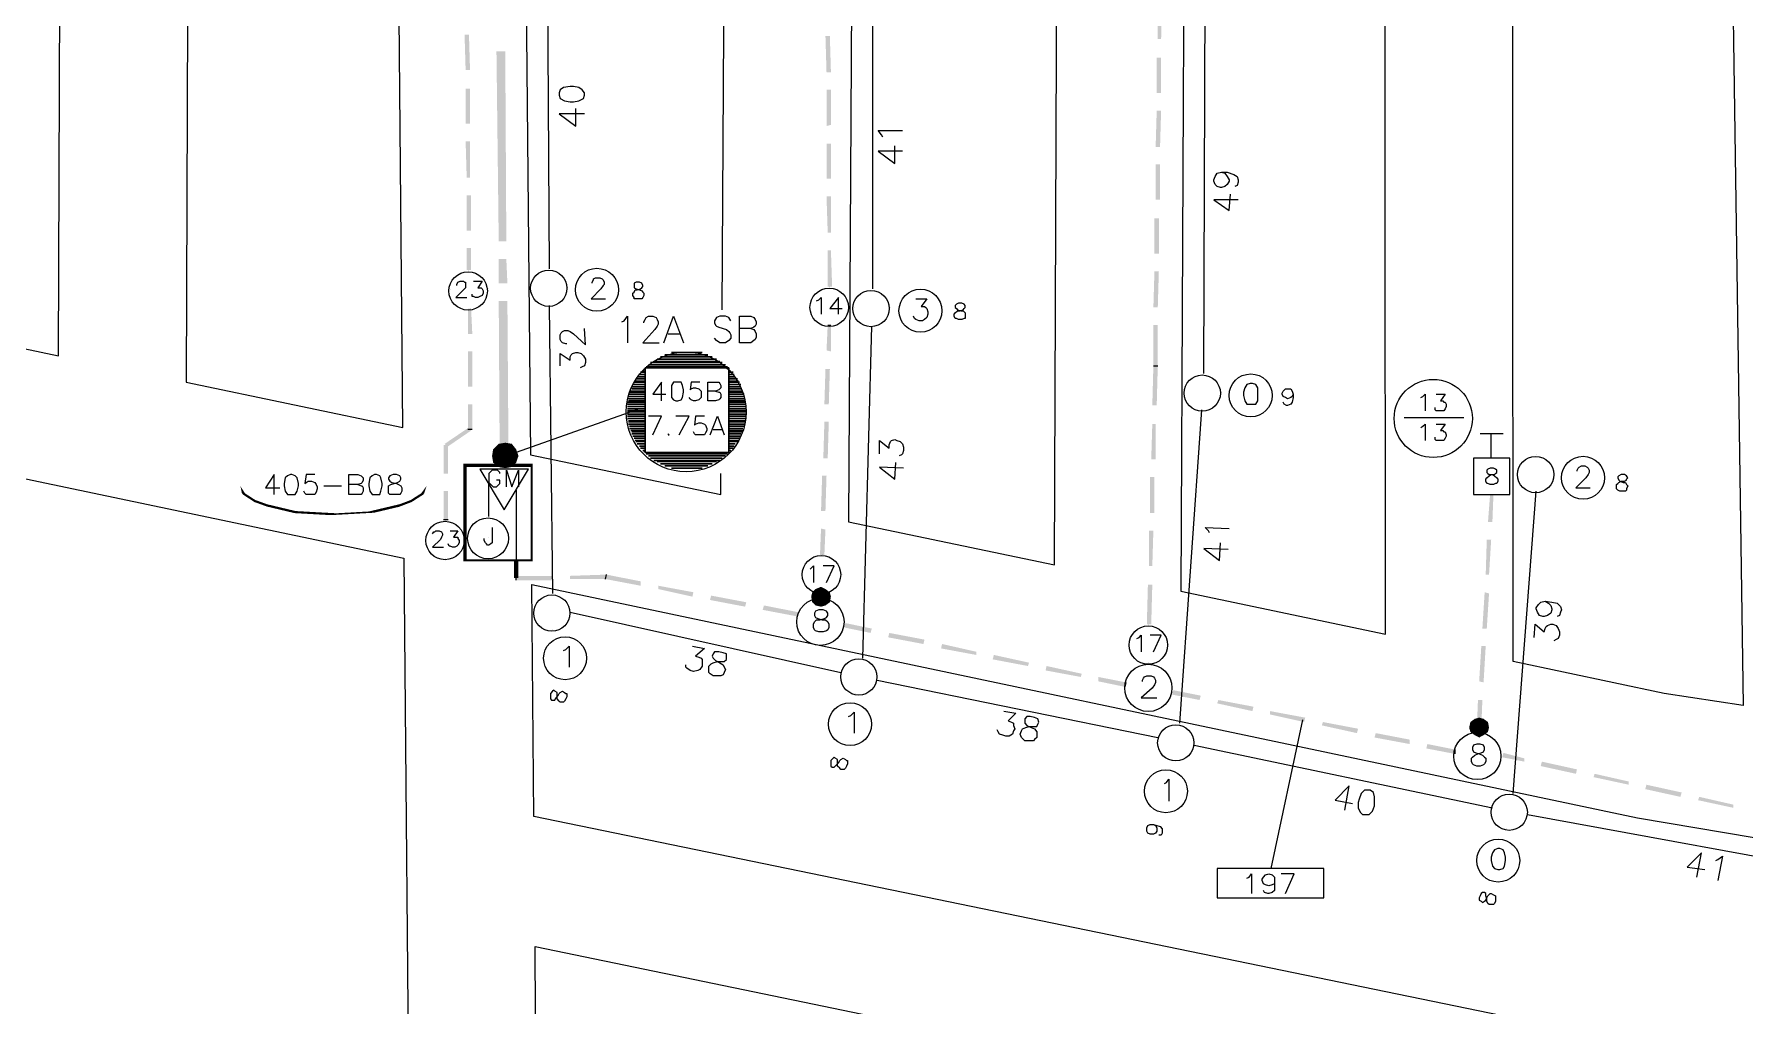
# Model space of a CAD drawing. Header units: millimetres. Extents: x -5 to 817, y 96 to 1062.
# Drawn here: x 405 to 533.2, y 261 to 333.8 of the extents above; entities that cross this region are included whole.
import ezdxf

# ---------------------------------------------------------------- set-up
doc = ezdxf.new("R2010")
doc.units = ezdxf.units.MM
for name, color, linetype, true_color in [('PDF_565', 11, 'Continuous', 0xff7f7f), ('PDF_AERIAL', 8, 'Continuous', 0x808080), ('PDF_FEED', 11, 'Continuous', 0xff7f7f), ('PDF_HCOUNT', 8, 'Continuous', 0x808080), ('PDF_POLENUMBER', 8, 'Continuous', 0x808080), ('PDF_POWER', 8, 'Continuous', 0x808080), ('PDF_RDBKGRD', 8, 'Continuous', 0x808080), ('PDF_STRAND', 8, 'Continuous', 0x808080), ('PDF_TRUNK', 12, 'Continuous', 0xb80000), ('PDF_TRUNKEXT', 8, 'Continuous', 0x808080)]:
    doc.layers.add(name, color=color, linetype=linetype, true_color=true_color)
doc.layers.add('PDF_DISTANCE', color=7, linetype='Continuous')

msp = doc.modelspace()

# ---------------------------------------------------------------- linework, layer by layer
at = {"layer": 'PDF_565', "lineweight": 0}
for points in [[(437.86, 304.17), (437.53, 304.17)], [(436.04, 297.41), (435.71, 297.41)], [(441.15, 292.87), (441.15, 293.2)], [(447.83, 292.96), (447.92, 293.29)]]:
    msp.add_lwpolyline(points, dxfattribs=at)
at = {"layer": 'PDF_565', "transparency": 33554559}
for points in [[(437.77, 313.24), (437.53, 313.24), (437.86, 311.34)], [(437.53, 313.24), (437.86, 311.34), (437.53, 311.34)], [(437.86, 310.02), (437.53, 310.02), (437.86, 307.38)], [(437.53, 310.02), (437.86, 307.38), (437.53, 307.38)], [(437.86, 306.06), (437.53, 306.06), (437.86, 304.17)], [(437.53, 306.06), (437.86, 304.17), (437.53, 304.17)], [(437.61, 304.33), (435.96, 302.85), (435.8, 303.1)], [(437.77, 304.09), (437.61, 304.33), (435.96, 302.85)], [(436.04, 303.01), (435.71, 303.01), (436.04, 300.87)], [(435.71, 303.01), (436.04, 300.87), (435.71, 300.87)], [(436.04, 299.55), (435.71, 299.55), (436.04, 297.41)], [(435.71, 299.55), (436.04, 297.41), (435.71, 297.41)], [(440.99, 293.04), (441.32, 293.04), (440.99, 294.36)], [(441.32, 293.04), (440.99, 294.36), (441.32, 294.36)], [(443.88, 292.87), (443.88, 293.2), (441.15, 292.87)], [(443.88, 293.2), (441.15, 292.87), (441.15, 293.2)], [(447.83, 292.96), (447.83, 293.29), (445.19, 292.96)], [(447.83, 293.29), (445.19, 292.96), (445.19, 293.2)], [(450.47, 292.79), (447.83, 292.96), (447.92, 293.29)], [(450.47, 292.46), (450.47, 292.79), (447.83, 292.96)], [(454.43, 291.97), (451.79, 292.21), (451.79, 292.46)], [(454.35, 291.64), (454.43, 291.97), (451.79, 292.21)], [(458.39, 291.22), (455.67, 291.39), (455.75, 291.72)], [(458.3, 290.89), (458.39, 291.22), (455.67, 291.39)], [(462.26, 290.48), (459.62, 290.65), (459.71, 290.98)], [(462.26, 290.15), (462.26, 290.48), (459.62, 290.65)]]:
    msp.add_solid(points, dxfattribs=at)
at = {"layer": 'PDF_AERIAL', "lineweight": 9}
for points in [[(443.46, 341.1), (443.63, 316.21)], [(467.87, 314.72), (467.87, 337.89)], [(492.68, 308.37), (492.77, 336.65)], [(446.27, 327.83), (444.37, 327.83), (445.61, 326.92), (445.61, 328.24)], [(468.61, 326.1), (468.53, 326.26), (468.28, 326.59), (470.09, 326.59)], [(470.09, 325.03), (468.28, 325.03), (469.52, 324.12), (469.52, 325.44)], [(494, 323.46), (494.25, 323.38), (494.42, 323.13), (494.58, 322.88), (494.58, 322.8), (494.42, 322.55), (494.25, 322.39), (494, 322.31), (493.92, 322.31), (493.67, 322.39), (493.51, 322.55), (493.43, 322.8), (493.43, 322.88), (493.51, 323.13), (493.67, 323.38), (494, 323.46), (494.42, 323.46), (494.91, 323.3), (495.16, 323.13), (495.24, 322.88), (495.24, 322.72), (495.16, 322.47), (494.99, 322.39)], [(495.24, 321.4), (493.43, 321.4), (494.58, 320.58), (494.66, 321.81)], [(443.63, 313.48), (443.88, 291.88)], [(444.95, 310.6), (444.86, 310.6), (444.62, 310.68), (444.53, 310.76), (444.45, 310.93), (444.45, 311.26), (444.53, 311.42), (444.62, 311.51), (444.78, 311.59), (445.03, 311.59), (445.19, 311.51), (445.44, 311.34), (446.35, 310.52), (446.27, 311.75)], [(467.13, 287.02), (467.79, 311.92)], [(444.45, 308.95), (444.45, 309.86), (445.19, 309.36), (445.19, 309.61), (445.28, 309.77), (445.36, 309.86), (445.61, 309.94), (445.77, 309.94), (446.02, 309.86), (446.18, 309.69), (446.35, 309.44), (446.35, 309.2), (446.27, 308.95), (446.1, 308.87), (445.94, 308.79)], [(490.87, 282.15), (492.52, 305.65)], [(468.36, 302.35), (468.36, 303.34), (469.1, 302.77), (469.1, 303.01), (469.19, 303.26), (469.27, 303.34), (469.52, 303.43), (469.68, 303.34), (469.93, 303.26), (470.09, 303.1), (470.18, 302.85), (470.18, 302.6), (470.09, 302.35), (470.01, 302.27), (469.85, 302.19)], [(470.18, 301.28), (468.36, 301.36), (469.52, 300.46), (469.6, 301.69)], [(515.85, 276.88), (517.58, 299.55)], [(493.1, 296.42), (493.01, 296.58), (492.77, 296.83), (494.58, 296.75)], [(494.5, 295.18), (492.68, 295.26), (493.84, 294.36), (493.92, 295.68)], [(518.24, 291.31), (518.49, 291.14), (518.66, 290.98), (518.74, 290.73), (518.74, 290.65), (518.66, 290.4), (518.41, 290.23), (518.16, 290.15), (518.08, 290.15), (517.83, 290.23), (517.67, 290.48), (517.58, 290.73), (517.58, 290.81), (517.75, 291.06), (517.91, 291.22), (518.24, 291.31), (518.74, 291.22), (519.15, 291.14), (519.4, 290.89), (519.48, 290.65), (519.4, 290.48), (519.31, 290.23), (519.15, 290.15)], [(445.19, 290.48), (465.48, 285.95)], [(517.42, 288.59), (517.5, 289.57), (518.16, 289), (518.24, 289.25), (518.33, 289.41), (518.41, 289.49), (518.66, 289.57), (518.82, 289.57), (519.07, 289.49), (519.23, 289.25), (519.31, 289), (519.31, 288.75), (519.23, 288.5), (519.07, 288.42), (518.9, 288.34)], [(454.35, 287.93), (455.25, 287.76), (454.59, 287.18), (454.84, 287.1), (455.01, 287.02), (455.09, 286.94), (455.09, 286.61), (455.09, 286.44), (454.92, 286.19), (454.76, 286.11), (454.43, 286.03), (454.18, 286.11), (453.93, 286.28), (453.85, 286.36), (453.85, 286.52)], [(468.2, 285.37), (489.22, 281.08)], [(477.68, 283.06), (478.59, 282.9), (478.01, 282.32), (478.26, 282.24), (478.42, 282.15), (478.42, 281.99), (478.5, 281.74), (478.42, 281.58), (478.34, 281.33), (478.09, 281.17), (477.84, 281.17), (477.6, 281.25), (477.35, 281.33), (477.27, 281.5), (477.18, 281.66)], [(491.94, 280.51), (514.29, 275.81)], [(503.24, 275.64), (503.57, 277.46), (502.5, 276.38), (503.81, 276.14)], [(516.92, 275.31), (542.56, 270.61)], [(529.62, 270.61), (529.95, 272.43), (528.88, 271.35), (530.2, 271.19)], [(531.02, 271.85), (531.19, 271.93), (531.52, 272.18), (531.19, 270.36)]]:
    msp.add_lwpolyline(points, dxfattribs=at)
for points in [[(444.37, 329.23), (444.45, 328.98), (444.78, 328.82), (445.19, 328.74), (445.44, 328.74), (445.85, 328.82), (446.18, 328.98), (446.27, 329.23), (446.27, 329.4), (446.1, 329.64), (445.85, 329.81), (445.44, 329.89), (445.19, 329.89), (444.7, 329.81), (444.45, 329.64), (444.37, 329.4)], [(456.32, 287.51), (456, 287.51), (455.91, 287.35), (455.83, 287.18), (455.91, 287.02), (456.08, 286.85), (456.41, 286.69), (456.65, 286.52), (456.74, 286.36), (456.82, 286.19), (456.74, 285.95), (456.65, 285.78), (456.49, 285.7), (456.24, 285.7), (455.91, 285.7), (455.67, 285.86), (455.58, 285.95), (455.58, 286.19), (455.58, 286.44), (455.75, 286.61), (455.91, 286.69), (456.24, 286.77), (456.57, 286.77), (456.74, 286.77), (456.9, 286.94), (456.9, 287.1), (456.9, 287.35), (456.65, 287.43)], [(479.66, 282.65), (479.41, 282.65), (479.25, 282.48), (479.25, 282.32), (479.25, 282.15), (479.41, 281.99), (479.74, 281.82), (479.99, 281.74), (480.15, 281.5), (480.15, 281.33), (480.15, 281.08), (479.99, 280.92), (479.9, 280.84), (479.66, 280.84), (479.25, 280.84), (479.08, 281), (479, 281.08), (478.92, 281.33), (479, 281.58), (479.08, 281.74), (479.33, 281.82), (479.58, 281.91), (479.9, 281.91), (480.15, 281.91), (480.23, 282.07), (480.32, 282.24), (480.23, 282.48), (479.99, 282.57)], [(504.97, 277.13), (504.72, 277.13), (504.47, 276.88), (504.31, 276.47), (504.23, 276.22), (504.23, 275.81), (504.39, 275.48), (504.56, 275.31), (504.8, 275.31), (505.05, 275.31), (505.3, 275.56), (505.46, 275.97), (505.46, 276.22), (505.46, 276.63), (505.38, 276.96), (505.13, 277.13)]]:
    msp.add_lwpolyline(points, close=True, dxfattribs=at)
at = {"layer": 'PDF_DISTANCE', "color": 145, "lineweight": 25, "true_color": 0x4a8395}
msp.add_lwpolyline([(497.71, 271.27), (500.1, 282.4)], dxfattribs=at)
msp.add_lwpolyline([(493.67, 269.05), (501.67, 269.05), (501.67, 271.27), (493.67, 271.27)], close=True, dxfattribs=at)
at = {"layer": 'PDF_DISTANCE', "lineweight": 0}
for points in [[(495.9, 270.53), (496.06, 270.61), (496.23, 270.86), (496.23, 269.38)], [(497.96, 270.36), (497.96, 270.12), (497.8, 270.03), (497.55, 269.95), (497.3, 270.03), (497.14, 270.12), (497.05, 270.36), (497.05, 270.45), (497.14, 270.61), (497.3, 270.78), (497.55, 270.86), (497.8, 270.78), (497.96, 270.61), (497.96, 270.36), (497.96, 270.03), (497.96, 269.62), (497.8, 269.46), (497.55, 269.38), (497.47, 269.38), (497.22, 269.46), (497.14, 269.62)], [(498.79, 269.38), (499.44, 270.86), (498.46, 270.86)]]:
    msp.add_lwpolyline(points, dxfattribs=at)
at = {"layer": 'PDF_FEED', "color": 7, "lineweight": 9}
for points in [[(436.7, 314.97), (436.7, 315.05), (436.78, 315.22), (436.95, 315.3), (437.2, 315.3), (437.28, 315.22), (437.36, 315.22), (437.36, 315.05), (437.36, 314.97), (437.36, 314.8), (437.2, 314.64), (436.62, 314.06), (437.44, 314.06)], [(437.94, 315.3), (438.6, 315.3), (438.27, 314.8), (438.43, 314.8), (438.52, 314.8), (438.6, 314.72), (438.68, 314.56), (438.68, 314.39), (438.6, 314.23), (438.43, 314.14), (438.27, 314.06), (438.1, 314.06), (437.94, 314.14), (437.86, 314.14), (437.86, 314.31)], [(463.66, 313.81), (463.83, 313.9), (463.99, 314.06), (463.99, 312.83)], [(465.31, 312.83), (465.31, 314.06), (464.65, 313.24), (465.56, 313.24)], [(508.93, 306.56), (509.09, 306.64), (509.26, 306.81), (509.26, 305.57)], [(510.08, 306.81), (510.74, 306.81), (510.41, 306.31), (510.58, 306.31), (510.66, 306.23), (510.74, 306.23), (510.82, 306.06), (510.82, 305.9), (510.74, 305.73), (510.66, 305.57), (510.41, 305.57), (510.25, 305.57), (510.08, 305.57), (510, 305.65), (510, 305.82)], [(508.93, 304.33), (509.09, 304.42), (509.26, 304.58), (509.26, 303.34)], [(510.08, 304.58), (510.74, 304.58), (510.41, 304.09), (510.58, 304.09), (510.66, 304), (510.74, 304), (510.82, 303.76), (510.82, 303.67), (510.74, 303.51), (510.66, 303.34), (510.41, 303.34), (510.25, 303.34), (510.08, 303.34), (510, 303.43), (510, 303.59)], [(434.89, 296.34), (434.97, 296.5), (435.05, 296.5), (435.14, 296.58), (435.38, 296.58), (435.55, 296.5), (435.63, 296.34), (435.63, 296.25), (435.55, 296.09), (435.47, 295.92), (434.89, 295.35), (435.71, 295.35)], [(436.21, 296.58), (436.78, 296.58), (436.46, 296.09), (436.62, 296.09), (436.78, 296.09), (436.78, 296.01), (436.87, 295.84), (436.87, 295.68), (436.78, 295.51), (436.7, 295.43), (436.54, 295.35), (436.37, 295.35), (436.21, 295.43), (436.13, 295.43), (436.04, 295.59)], [(463.17, 293.7), (463.25, 293.78), (463.42, 293.94), (463.42, 292.71)], [(464.4, 292.71), (464.98, 293.94), (464.16, 293.94)], [(487.65, 288.5), (487.82, 288.59), (487.98, 288.75), (487.98, 287.51)], [(488.89, 287.51), (489.47, 288.75), (488.64, 288.75)]]:
    msp.add_lwpolyline(points, dxfattribs=at)
at = {"layer": 'PDF_FEED', "lineweight": 20}
for points in [[(437.61, 316.12), (437.61, 316.12)], [(436.21, 314.64), (436.21, 314.64)], [(439.09, 314.72), (439.09, 314.72)], [(464.65, 314.89), (464.65, 314.89)], [(437.69, 313.24), (437.69, 313.24)], [(463.17, 313.48), (463.17, 313.48)], [(466.05, 313.4), (466.05, 313.4)], [(464.65, 312), (464.65, 312)], [(507.69, 305.08), (512.14, 305.08)], [(515.11, 303.84), (513.38, 303.84)], [(514.2, 302.02), (514.2, 303.84)], [(514.29, 302.02), (514.29, 302.02)], [(512.88, 300.71), (512.88, 300.71)], [(515.6, 300.62), (515.6, 300.62)], [(514.2, 299.3), (514.2, 299.3)], [(435.88, 297.41), (435.88, 297.41)], [(434.39, 295.92), (434.39, 295.92)], [(437.36, 295.92), (437.36, 295.92)], [(435.88, 294.52), (435.88, 294.52)], [(464.07, 294.77), (464.07, 294.77)], [(462.59, 293.37), (462.59, 293.37)], [(465.56, 293.29), (465.56, 293.29)], [(463.99, 291.88), (463.99, 291.88)], [(488.56, 289.57), (488.56, 289.57)], [(487.08, 288.09), (487.08, 288.09)], [(490.05, 288.09), (490.05, 288.09)], [(488.56, 286.69), (488.56, 286.69)], [(488.07, 285.29), (488.07, 285.37), (488.15, 285.54), (488.23, 285.62), (488.4, 285.7), (488.73, 285.7), (488.89, 285.62), (488.97, 285.54), (489.06, 285.37), (489.06, 285.21), (488.97, 285.04), (488.81, 284.79), (487.98, 284.05), (489.14, 284.05)]]:
    msp.add_lwpolyline(points, dxfattribs=at)
at = {"layer": 'PDF_FEED', "lineweight": 0}
for points in [[(464.49, 312), (464.73, 312)], [(488.89, 308.95), (489.22, 308.95)], [(514.12, 299.3), (514.37, 299.3)], [(486.83, 285.21), (486.75, 284.88)], [(511.48, 280.18), (511.48, 279.85)]]:
    msp.add_lwpolyline(points, dxfattribs=at)
at = {"layer": 'PDF_FEED', "lineweight": 20}
for points in [[(515.6, 302.02), (512.88, 302.02), (512.88, 299.3), (515.6, 299.3)], [(463.83, 290.65), (463.58, 290.56), (463.5, 290.4), (463.5, 290.23), (463.58, 290.07), (463.75, 289.99), (464.07, 289.9), (464.32, 289.9), (464.49, 289.74), (464.57, 289.57), (464.57, 289.33), (464.49, 289.16), (464.4, 289.08), (464.16, 289), (463.83, 289), (463.58, 289.08), (463.5, 289.16), (463.42, 289.33), (463.42, 289.57), (463.5, 289.74), (463.66, 289.9), (463.91, 289.9), (464.24, 289.99), (464.4, 290.07), (464.49, 290.23), (464.49, 290.4), (464.4, 290.56), (464.16, 290.65)], [(513.13, 280.59), (512.88, 280.51), (512.8, 280.34), (512.8, 280.18), (512.88, 280.01), (513.05, 279.93), (513.3, 279.85), (513.54, 279.76), (513.71, 279.6), (513.79, 279.52), (513.79, 279.27), (513.71, 279.1), (513.63, 279.02), (513.38, 278.94), (513.13, 278.94), (512.88, 279.02), (512.8, 279.1), (512.72, 279.27), (512.72, 279.52), (512.8, 279.6), (512.97, 279.76), (513.21, 279.85), (513.46, 279.93), (513.63, 280.01), (513.71, 280.18), (513.71, 280.34), (513.63, 280.51), (513.38, 280.59)]]:
    msp.add_lwpolyline(points, close=True, dxfattribs=at)
at = {"layer": 'PDF_FEED', "color": 7, "lineweight": 9}
msp.add_lwpolyline([(514.12, 301.28), (513.96, 301.2), (513.87, 301.12), (513.87, 300.95), (513.96, 300.87), (514.04, 300.79), (514.29, 300.79), (514.45, 300.71), (514.62, 300.54), (514.7, 300.46), (514.7, 300.29), (514.62, 300.13), (514.53, 300.13), (514.37, 300.05), (514.12, 300.05), (513.96, 300.13), (513.87, 300.13), (513.79, 300.29), (513.79, 300.46), (513.87, 300.54), (514.04, 300.71), (514.2, 300.79), (514.45, 300.79), (514.53, 300.87), (514.62, 300.95), (514.62, 301.12), (514.53, 301.2), (514.37, 301.28)], close=True, dxfattribs=at)
at = {"layer": 'PDF_FEED', "lineweight": 20}
for centre, radius in [((437.55, 314.56), 1.44), ((464.6, 313.33), 1.44), ((509.86, 305), 2.93), ((435.82, 295.85), 1.44), ((464.02, 293.29), 1.44), ((463.94, 289.75), 1.77), ((488.51, 288.01), 1.44), ((488.51, 284.8), 1.77), ((513.16, 279.69), 1.77)]:
    msp.add_circle(centre, radius, dxfattribs=at)
at = {"layer": 'PDF_FEED', "transparency": 33554559}
for points in [[(489.22, 333.44), (489.47, 333.44), (489.22, 336.49)], [(489.47, 333.44), (489.22, 336.49), (489.55, 336.49)], [(437.36, 331.13), (437.69, 331.13), (437.28, 333.77)], [(437.69, 331.13), (437.28, 333.77), (437.61, 333.77)], [(464.4, 330.96), (464.73, 330.96), (464.32, 333.68)], [(464.73, 330.96), (464.32, 333.68), (464.65, 333.68)], [(489.14, 329.4), (489.47, 329.4), (489.14, 332.04)], [(489.47, 329.4), (489.14, 332.04), (489.47, 332.04)], [(437.36, 327.09), (437.69, 327.09), (437.36, 329.73)], [(437.69, 327.09), (437.36, 329.73), (437.69, 329.73)], [(464.4, 326.92), (464.73, 327.01), (464.4, 329.64)], [(464.73, 327.01), (464.4, 329.64), (464.73, 329.64)], [(489.06, 325.36), (489.39, 325.36), (489.14, 328.08)], [(489.39, 325.36), (489.14, 328.08), (489.47, 328.08)], [(437.44, 323.05), (437.69, 323.05), (437.36, 325.77)], [(437.69, 323.05), (437.36, 325.77), (437.69, 325.77)], [(464.4, 322.97), (464.73, 322.97), (464.4, 325.6)], [(464.73, 322.97), (464.4, 325.6), (464.73, 325.6)], [(489.06, 321.4), (489.39, 321.4), (489.06, 324.04)], [(489.39, 321.4), (489.06, 324.04), (489.39, 324.04)], [(437.44, 319.09), (437.77, 319.09), (437.44, 321.73)], [(437.77, 319.09), (437.44, 321.73), (437.77, 321.73)], [(464.49, 318.93), (464.73, 318.93), (464.4, 321.65)], [(464.73, 318.93), (464.4, 321.65), (464.73, 321.65)], [(488.97, 317.36), (489.3, 317.36), (488.97, 320)], [(489.3, 317.36), (488.97, 320), (489.3, 320)], [(437.44, 316.12), (437.77, 316.12), (437.44, 317.77)], [(437.77, 316.12), (437.44, 317.77), (437.77, 317.77)], [(464.49, 314.89), (464.82, 314.89), (464.49, 317.61)], [(464.82, 314.89), (464.49, 317.61), (464.73, 317.61)], [(488.89, 313.32), (489.22, 313.32), (488.97, 316.04)], [(489.22, 313.32), (488.97, 316.04), (489.3, 316.04)], [(464.4, 310.1), (464.73, 310.02), (464.49, 312)], [(464.73, 310.02), (464.49, 312), (464.73, 312)], [(488.89, 308.95), (489.22, 308.95), (488.89, 312)], [(489.22, 308.95), (488.89, 312), (489.22, 312)], [(488.81, 305.98), (489.14, 305.98), (488.89, 308.95)], [(489.14, 305.98), (488.89, 308.95), (489.22, 308.95)], [(464.24, 306.06), (464.57, 306.06), (464.32, 308.7)], [(464.57, 306.06), (464.32, 308.7), (464.65, 308.7)], [(464.16, 302.02), (464.49, 302.02), (464.24, 304.75)], [(464.49, 302.02), (464.24, 304.75), (464.57, 304.75)], [(488.73, 301.94), (489.06, 301.94), (488.81, 304.58)], [(489.06, 301.94), (488.81, 304.58), (489.06, 304.58)], [(463.99, 298.07), (464.32, 298.07), (464.07, 300.71)], [(464.32, 298.07), (464.07, 300.71), (464.4, 300.71)], [(488.64, 297.9), (488.97, 297.9), (488.64, 300.62)], [(488.97, 297.9), (488.64, 300.62), (488.97, 300.62)], [(513.96, 297.24), (514.29, 297.24), (514.12, 299.3)], [(514.29, 297.24), (514.12, 299.3), (514.37, 299.3)], [(463.91, 294.77), (464.24, 294.77), (463.99, 296.75)], [(464.24, 294.77), (463.99, 296.75), (464.32, 296.67)], [(488.56, 293.94), (488.81, 293.94), (488.56, 296.58)], [(488.81, 293.94), (488.56, 296.58), (488.89, 296.58)], [(513.79, 293.29), (514.04, 293.29), (513.87, 295.92)], [(514.04, 293.29), (513.87, 295.92), (514.2, 295.92)], [(463.99, 292.38), (463.58, 292.21), (463.99, 291.64)], [(463.99, 291.64), (464.32, 292.21), (463.99, 292.38)], [(488.4, 289.57), (488.73, 289.57), (488.48, 292.54)], [(488.73, 289.57), (488.48, 292.54), (488.81, 292.54)], [(463.99, 291.64), (463.33, 291.97), (463.25, 291.64)], [(463.25, 291.64), (463.33, 291.22), (463.99, 291.64)], [(463.58, 292.21), (463.99, 291.64), (463.33, 291.97)], [(463.33, 291.22), (463.99, 291.64), (463.58, 290.98)], [(463.99, 291.64), (463.58, 290.98), (463.99, 290.89)], [(464.65, 291.97), (463.99, 291.64), (464.32, 292.21)], [(464.73, 291.64), (464.65, 291.97), (463.99, 291.64)], [(463.99, 290.89), (464.32, 290.98), (463.99, 291.64)], [(464.32, 290.98), (463.99, 291.64), (464.65, 291.22)], [(463.99, 291.64), (464.65, 291.22), (464.73, 291.64)], [(513.54, 289.25), (513.87, 289.25), (513.71, 291.97)], [(513.87, 289.25), (513.71, 291.97), (514.04, 291.88)], [(465.81, 289.66), (465.72, 289.33), (467.79, 289.25)], [(465.72, 289.33), (467.79, 289.25), (467.7, 288.92)], [(469.1, 288.92), (469.02, 288.59), (471.74, 288.42)], [(469.02, 288.59), (471.74, 288.42), (471.66, 288.09)], [(473.06, 288.09), (472.98, 287.76), (475.62, 287.51)], [(472.98, 287.76), (475.62, 287.51), (475.62, 287.27)], [(476.94, 287.27), (476.85, 286.94), (479.58, 286.69)], [(513.3, 285.29), (513.63, 285.21), (513.46, 287.93)], [(513.63, 285.21), (513.46, 287.93), (513.79, 287.93)], [(476.85, 286.94), (479.58, 286.69), (479.49, 286.44)], [(480.89, 286.44), (480.81, 286.11), (483.53, 285.86)], [(480.81, 286.11), (483.53, 285.86), (483.45, 285.62)], [(484.77, 285.62), (484.77, 285.29), (486.83, 285.21)], [(484.77, 285.29), (486.83, 285.21), (486.75, 284.88)], [(490.38, 284.63), (490.29, 284.3), (492.44, 284.22)], [(490.29, 284.3), (492.44, 284.22), (492.35, 283.89)], [(493.76, 283.89), (493.67, 283.64), (496.39, 283.39)], [(493.67, 283.64), (496.39, 283.39), (496.31, 283.06)], [(513.13, 281.91), (513.46, 281.82), (513.21, 283.89)], [(513.46, 281.82), (513.21, 283.89), (513.54, 283.89)], [(497.63, 283.06), (497.63, 282.81), (500.27, 282.57)], [(497.63, 282.81), (500.27, 282.57), (500.19, 282.24)], [(501.59, 282.24), (501.51, 281.99), (504.23, 281.74)], [(501.51, 281.99), (504.23, 281.74), (504.14, 281.41)], [(513.3, 281.82), (512.64, 282.24), (512.55, 281.82)], [(512.97, 282.48), (513.3, 281.82), (512.64, 282.24)], [(513.3, 282.57), (512.97, 282.48), (513.3, 281.82)], [(513.3, 281.82), (513.63, 282.48), (513.3, 282.57)], [(513.96, 282.24), (513.3, 281.82), (513.63, 282.48)], [(514.04, 281.82), (513.96, 282.24), (513.3, 281.82)], [(505.55, 281.41), (505.46, 281.08), (508.1, 280.92)], [(505.46, 281.08), (508.1, 280.92), (508.1, 280.59)], [(512.55, 281.82), (512.64, 281.5), (513.3, 281.82)], [(512.64, 281.5), (513.3, 281.82), (512.97, 281.25)], [(513.3, 281.82), (512.97, 281.25), (513.3, 281.08)], [(513.3, 281.08), (513.63, 281.25), (513.3, 281.82)], [(513.63, 281.25), (513.3, 281.82), (513.96, 281.5)], [(513.3, 281.82), (513.96, 281.5), (514.04, 281.82)], [(509.42, 280.59), (509.34, 280.26), (511.48, 280.18)], [(509.34, 280.26), (511.48, 280.18), (511.48, 279.85)], [(515.11, 279.93), (515.03, 279.6), (516.68, 279.52)], [(515.03, 279.6), (516.68, 279.52), (516.68, 279.27)], [(518, 279.27), (517.91, 278.94), (520.63, 278.69)], [(517.91, 278.94), (520.63, 278.69), (520.55, 278.36)], [(521.95, 278.36), (521.87, 278.11), (524.51, 277.78)], [(521.87, 278.11), (524.51, 277.78), (524.51, 277.54)], [(525.83, 277.54), (525.75, 277.21), (528.47, 276.96)], [(525.75, 277.21), (528.47, 276.96), (528.38, 276.63)], [(529.79, 276.63), (529.7, 276.38), (532.34, 276.05)], [(529.7, 276.38), (532.34, 276.05), (532.34, 275.81)]]:
    msp.add_solid(points, dxfattribs=at)
at = {"layer": 'PDF_HCOUNT', "lineweight": 9}
for points in [[(446.84, 315.13), (446.84, 315.22), (446.93, 315.38), (446.93, 315.46), (447.09, 315.55), (447.42, 315.55), (447.59, 315.46), (447.67, 315.38), (447.75, 315.22), (447.75, 315.05), (447.67, 314.97), (447.5, 314.72), (446.76, 313.98), (447.83, 313.98)], [(471.08, 313.98), (471.91, 313.98), (471.5, 313.4), (471.74, 313.4), (471.83, 313.32), (471.91, 313.24), (471.99, 312.99), (471.99, 312.83), (471.91, 312.58), (471.74, 312.41), (471.58, 312.33), (471.33, 312.33), (471.08, 312.41), (471, 312.5), (470.92, 312.66)], [(520.63, 301.04), (520.63, 301.12), (520.72, 301.28), (520.8, 301.36), (520.96, 301.45), (521.21, 301.45), (521.38, 301.36), (521.46, 301.28), (521.54, 301.12), (521.54, 300.95), (521.46, 300.79), (521.29, 300.54), (520.55, 299.8), (521.62, 299.8)], [(444.7, 287.6), (444.86, 287.68), (445.11, 287.93), (445.11, 286.36)], [(466.05, 282.65), (466.22, 282.73), (466.47, 282.98), (466.47, 281.41)], [(489.72, 277.62), (489.88, 277.7), (490.05, 277.95), (490.05, 276.3)]]:
    msp.add_lwpolyline(points, dxfattribs=at)
for points in [[(496.15, 307.63), (495.9, 307.55), (495.73, 307.3), (495.65, 306.97), (495.65, 306.72), (495.73, 306.31), (495.9, 306.06), (496.15, 306.06), (496.31, 306.06), (496.56, 306.06), (496.72, 306.31), (496.72, 306.72), (496.72, 306.97), (496.72, 307.3), (496.56, 307.55), (496.31, 307.63)], [(514.7, 272.76), (514.45, 272.67), (514.29, 272.43), (514.2, 272.1), (514.2, 271.85), (514.29, 271.44), (514.45, 271.27), (514.7, 271.19), (514.86, 271.19), (515.11, 271.27), (515.19, 271.44), (515.27, 271.85), (515.27, 272.1), (515.19, 272.43), (515.11, 272.67), (514.86, 272.76)]]:
    msp.add_lwpolyline(points, close=True, dxfattribs=at)
for centre in [(447.2, 314.65), (471.44, 313.08), (496.18, 306.73), (521.08, 300.55), (444.81, 287.02), (466.16, 282.08), (489.83, 277.05), (514.73, 271.85)]:
    msp.add_circle(centre, 1.61, dxfattribs=at)
at = {"layer": 'PDF_POLENUMBER', "lineweight": 9}
for points in [[(450.14, 315.22), (449.98, 315.13), (449.98, 314.97), (449.98, 314.89), (449.98, 314.8), (450.14, 314.72), (450.39, 314.64), (450.55, 314.56), (450.64, 314.47), (450.72, 314.39), (450.72, 314.23), (450.64, 314.06), (450.55, 313.98), (450.39, 313.98), (450.14, 313.98), (449.98, 313.98), (449.98, 314.06), (449.89, 314.23), (449.89, 314.39), (449.98, 314.47), (450.06, 314.64), (450.22, 314.64), (450.47, 314.72), (450.55, 314.8), (450.64, 314.89), (450.64, 314.97), (450.55, 315.13), (450.39, 315.22)], [(474.3, 313.65), (474.13, 313.57), (474.05, 313.48), (474.05, 313.32), (474.13, 313.24), (474.22, 313.15), (474.46, 313.07), (474.63, 313.07), (474.79, 312.91), (474.79, 312.83), (474.79, 312.66), (474.79, 312.5), (474.71, 312.5), (474.55, 312.41), (474.3, 312.41), (474.13, 312.5), (474.05, 312.5), (473.97, 312.66), (473.97, 312.83), (474.05, 312.91), (474.22, 313.07), (474.38, 313.07), (474.63, 313.15), (474.71, 313.24), (474.79, 313.32), (474.79, 313.48), (474.71, 313.57), (474.55, 313.65)], [(523.93, 300.79), (523.77, 300.71), (523.68, 300.62), (523.68, 300.54), (523.77, 300.38), (523.85, 300.29), (524.1, 300.21), (524.26, 300.21), (524.34, 300.05), (524.43, 299.96), (524.34, 299.72), (524.34, 299.63), (524.26, 299.55), (524.1, 299.55), (523.85, 299.55), (523.68, 299.63), (523.6, 299.72), (523.6, 299.8), (523.6, 300.05), (523.68, 300.13), (523.77, 300.21), (523.93, 300.29), (524.18, 300.29), (524.34, 300.38), (524.34, 300.46), (524.43, 300.54), (524.34, 300.71), (524.18, 300.79)], [(443.71, 284.22), (443.71, 283.97), (443.79, 283.89), (443.96, 283.89), (444.04, 283.89), (444.12, 284.05), (444.29, 284.22), (444.37, 284.38), (444.45, 284.46), (444.62, 284.55), (444.78, 284.46), (444.86, 284.38), (444.95, 284.38), (444.95, 284.13), (444.86, 283.97), (444.78, 283.8), (444.7, 283.72), (444.62, 283.72), (444.45, 283.72), (444.37, 283.8), (444.21, 283.97), (444.21, 284.13), (444.21, 284.38), (444.21, 284.46), (444.04, 284.55), (443.96, 284.63), (443.88, 284.55), (443.71, 284.38)], [(464.73, 279.19), (464.73, 278.94), (464.82, 278.86), (464.98, 278.86), (465.06, 278.94), (465.15, 279.02), (465.31, 279.19), (465.39, 279.35), (465.48, 279.43), (465.64, 279.52), (465.81, 279.43), (465.89, 279.35), (465.97, 279.35), (465.97, 279.1), (465.89, 278.94), (465.81, 278.77), (465.72, 278.69), (465.64, 278.69), (465.48, 278.69), (465.39, 278.77), (465.23, 278.94), (465.23, 279.1), (465.23, 279.35), (465.23, 279.43), (465.06, 279.52), (464.98, 279.6), (464.9, 279.52), (464.73, 279.35)], [(513.3, 269.05), (513.3, 268.88), (513.46, 268.8), (513.54, 268.72), (513.71, 268.8), (513.79, 268.88), (513.87, 269.05), (513.96, 269.21), (514.12, 269.38), (514.2, 269.38), (514.37, 269.29), (514.53, 269.21), (514.53, 268.96), (514.53, 268.8), (514.45, 268.63), (514.37, 268.55), (514.2, 268.55), (514.04, 268.55), (513.96, 268.63), (513.87, 268.8), (513.87, 268.96), (513.79, 269.21), (513.79, 269.38), (513.71, 269.46), (513.54, 269.46), (513.46, 269.38), (513.38, 269.21)]]:
    msp.add_lwpolyline(points, close=True, dxfattribs=at)
for points in [[(499.36, 306.81), (499.28, 306.64), (499.2, 306.56), (498.95, 306.48), (498.79, 306.56), (498.62, 306.64), (498.54, 306.81), (498.54, 306.89), (498.62, 307.05), (498.79, 307.22), (498.95, 307.22), (499.2, 307.22), (499.28, 307.05), (499.36, 306.81), (499.36, 306.56), (499.28, 306.23), (499.2, 306.06), (498.95, 305.98), (498.87, 305.98), (498.7, 306.06), (498.62, 306.23)], [(488.89, 274.57), (489.06, 274.49), (489.14, 274.32), (489.14, 274.16), (489.14, 274.07), (489.06, 273.91), (488.89, 273.83), (488.73, 273.83), (488.64, 273.83), (488.48, 273.91), (488.4, 274.07), (488.4, 274.24), (488.4, 274.32), (488.48, 274.49), (488.64, 274.57), (488.89, 274.57), (489.14, 274.49), (489.39, 274.4), (489.55, 274.24), (489.55, 274.07), (489.55, 273.91), (489.47, 273.75), (489.3, 273.75)]]:
    msp.add_lwpolyline(points, dxfattribs=at)
at = {"layer": 'PDF_POWER', "lineweight": 9}
for points in [[(449.07, 312.25), (449.23, 312.33), (449.48, 312.66), (449.48, 310.68)], [(450.72, 312.17), (450.72, 312.25), (450.8, 312.41), (450.88, 312.58), (451.05, 312.66), (451.38, 312.66), (451.63, 312.58), (451.71, 312.41), (451.79, 312.25), (451.79, 312.08), (451.71, 311.92), (451.54, 311.67), (450.64, 310.68), (451.87, 310.68)], [(452.2, 310.68), (452.94, 312.66), (453.69, 310.68)], [(457.23, 312.33), (457.07, 312.58), (456.82, 312.66), (456.41, 312.66), (456.16, 312.58), (456, 312.33), (456, 312.17), (456.08, 312), (456.16, 311.92), (456.32, 311.84), (456.9, 311.67), (457.07, 311.51), (457.15, 311.42), (457.23, 311.26), (457.23, 311.01), (457.07, 310.85), (456.82, 310.68), (456.41, 310.68), (456.16, 310.85), (456, 311.01)], [(458.72, 311.75), (458.96, 311.67), (459.05, 311.51), (459.13, 311.34), (459.13, 311.09), (459.05, 310.93), (458.96, 310.85), (458.72, 310.68), (457.89, 310.68), (457.89, 312.66), (458.72, 312.66), (458.96, 312.58), (459.05, 312.41), (459.13, 312.25), (459.13, 312.08), (459.05, 311.92), (458.96, 311.84), (458.72, 311.75), (457.89, 311.75)], [(452.53, 311.34), (453.44, 311.34)], [(452.04, 306.31), (452.04, 307.71), (451.38, 306.81), (452.37, 306.81)], [(454.92, 307.71), (454.26, 307.71), (454.18, 307.14), (454.26, 307.22), (454.43, 307.3), (454.59, 307.3), (454.84, 307.22), (455.01, 307.05), (455.01, 306.89), (455.01, 306.72), (455.01, 306.56), (454.84, 306.39), (454.59, 306.31), (454.43, 306.31), (454.26, 306.39), (454.18, 306.48), (454.1, 306.56)], [(456.08, 307.05), (456.32, 306.97), (456.41, 306.97), (456.49, 306.81), (456.49, 306.56), (456.41, 306.48), (456.32, 306.39), (456.08, 306.31), (455.5, 306.31), (455.5, 307.71), (456.08, 307.71), (456.32, 307.71), (456.41, 307.63), (456.49, 307.47), (456.49, 307.3), (456.41, 307.22), (456.32, 307.14), (456.08, 307.05), (455.5, 307.05)], [(457.07, 308.7), (457.07, 308.7)], [(457.07, 308.7), (457.07, 308.7)], [(450.39, 305.73), (441.15, 302.44)], [(451.38, 303.76), (452.04, 305.16), (451.05, 305.16)], [(453.36, 303.76), (454.1, 305.16), (453.11, 305.16)], [(455.25, 305.16), (454.59, 305.16), (454.51, 304.5), (454.59, 304.58), (454.84, 304.66), (455.01, 304.66), (455.25, 304.58), (455.34, 304.5), (455.42, 304.25), (455.42, 304.09), (455.34, 303.92), (455.25, 303.76), (455.01, 303.76), (454.84, 303.76), (454.59, 303.76), (454.51, 303.84), (454.43, 304)], [(455.67, 303.76), (456.24, 305.16), (456.74, 303.76)], [(455.91, 304.17), (456.57, 304.17)], [(457.07, 302.52), (457.07, 302.52)], [(457.07, 302.52), (457.07, 302.52)]]:
    msp.add_lwpolyline(points, dxfattribs=at)
for points in [[(456.82, 309.03), (451.05, 309.03)], [(456.57, 309.2), (451.21, 309.2)], [(456.41, 309.28), (451.46, 309.28)], [(456.16, 309.44), (451.71, 309.44)], [(455.83, 309.61), (451.96, 309.61)], [(455.5, 309.77), (452.28, 309.77)], [(455.09, 309.94), (452.78, 309.94)], [(450.8, 307.71), (449.98, 307.71)], [(450.8, 307.8), (450.06, 307.8)], [(450.8, 307.96), (450.14, 307.96)], [(450.8, 308.13), (450.22, 308.13)], [(450.8, 308.29), (450.39, 308.29)], [(450.8, 308.46), (450.47, 308.46)], [(450.8, 308.54), (450.64, 308.54)], [(450.8, 308.7), (450.72, 308.7)], [(450.8, 308.79), (457.07, 308.79), (457.07, 302.44), (450.8, 302.44), (450.8, 308.79), (450.8, 302.44), (457.07, 302.44), (457.07, 308.79)], [(456.98, 308.87), (450.88, 308.87)], [(453.11, 307.71), (452.94, 307.71), (452.78, 307.47), (452.78, 307.14), (452.78, 306.97), (452.78, 306.56), (452.94, 306.39), (453.11, 306.31), (453.27, 306.31), (453.52, 306.39), (453.6, 306.56), (453.69, 306.97), (453.69, 307.14), (453.6, 307.47), (453.52, 307.71), (453.27, 307.71)], [(457.23, 308.54), (457.07, 308.54)], [(457.4, 308.46), (457.07, 308.46)], [(457.48, 308.29), (457.07, 308.29)], [(457.56, 308.13), (457.07, 308.13)], [(457.73, 307.96), (457.07, 307.96)], [(457.81, 307.8), (457.07, 307.8)], [(457.89, 307.71), (457.07, 307.71)], [(450.8, 306.64), (449.56, 306.64)], [(450.8, 306.48), (449.56, 306.48)], [(450.8, 306.97), (449.65, 306.97)], [(450.8, 306.81), (449.65, 306.81)], [(450.8, 307.05), (449.73, 307.05)], [(450.8, 307.38), (449.81, 307.38)], [(450.8, 307.22), (449.81, 307.22)], [(450.8, 307.55), (449.89, 307.55)], [(457.97, 307.55), (457.07, 307.55)], [(457.97, 307.38), (457.07, 307.38)], [(458.06, 307.22), (457.07, 307.22)], [(458.14, 307.05), (457.07, 307.05)], [(458.14, 306.97), (457.07, 306.97)], [(458.22, 306.81), (457.07, 306.81)], [(458.22, 306.64), (457.07, 306.64)], [(458.3, 306.48), (457.07, 306.48)], [(450.8, 306.23), (449.48, 306.23)], [(450.8, 306.06), (449.48, 306.06)], [(450.8, 305.9), (449.48, 305.9)], [(450.8, 305.73), (449.48, 305.73)], [(450.8, 305.57), (449.48, 305.57)], [(450.8, 305.49), (449.48, 305.49)], [(450.8, 305.32), (449.48, 305.32)], [(450.8, 305.16), (449.48, 305.16)], [(450.8, 306.31), (449.56, 306.31)], [(458.3, 306.31), (457.07, 306.31)], [(458.3, 306.23), (457.07, 306.23)], [(458.39, 306.06), (457.07, 306.06)], [(458.39, 305.9), (457.07, 305.9)], [(458.39, 305.73), (457.07, 305.73)], [(458.39, 305.57), (457.07, 305.57)], [(458.39, 305.49), (457.07, 305.49)], [(458.39, 305.32), (457.07, 305.32)], [(458.39, 305.16), (457.07, 305.16)], [(450.8, 304.99), (449.48, 304.99)], [(450.8, 304.83), (449.56, 304.83)], [(450.8, 304.75), (449.56, 304.75)], [(450.8, 304.58), (449.56, 304.58)], [(450.8, 304.42), (449.65, 304.42)], [(450.8, 304.25), (449.65, 304.25)], [(450.8, 304.09), (449.73, 304.09)], [(450.8, 304), (449.81, 304)], [(450.8, 303.84), (449.81, 303.84)], [(452.53, 303.84), (452.53, 303.76), (452.61, 303.76)], [(458.3, 304.99), (457.07, 304.99)], [(458.3, 304.83), (457.07, 304.83)], [(458.3, 304.75), (457.07, 304.75)], [(458.22, 304.58), (457.07, 304.58)], [(458.22, 304.42), (457.07, 304.42)], [(458.14, 304.25), (457.07, 304.25)], [(458.14, 304.09), (457.07, 304.09)], [(458.06, 304), (457.07, 304)], [(457.97, 303.84), (457.07, 303.84)], [(450.8, 303.67), (449.89, 303.67)], [(450.8, 303.51), (449.98, 303.51)], [(450.8, 303.34), (450.06, 303.34)], [(450.8, 303.26), (450.14, 303.26)], [(450.8, 303.1), (450.22, 303.1)], [(450.8, 302.93), (450.39, 302.93)], [(450.8, 302.77), (450.47, 302.77)], [(450.8, 302.6), (450.64, 302.6)], [(450.8, 302.52), (450.72, 302.52)], [(457.97, 303.67), (457.07, 303.67)], [(457.89, 303.51), (457.07, 303.51)], [(457.81, 303.34), (457.07, 303.34)], [(457.73, 303.26), (457.07, 303.26)], [(457.56, 303.1), (457.07, 303.1)], [(457.48, 302.93), (457.07, 302.93)], [(457.4, 302.77), (457.07, 302.77)], [(457.23, 302.6), (457.07, 302.6)], [(456.98, 302.35), (450.88, 302.35)], [(456.82, 302.19), (451.05, 302.19)], [(456.57, 302.02), (451.21, 302.02)], [(456.41, 301.86), (451.46, 301.86)], [(456.16, 301.78), (451.71, 301.78)], [(455.83, 301.61), (451.96, 301.61)], [(455.5, 301.45), (452.28, 301.45)], [(455.09, 301.28), (452.78, 301.28)]]:
    msp.add_lwpolyline(points, close=True, dxfattribs=at)
msp.add_circle((453.88, 305.49), 4.49, dxfattribs=at)
msp.add_circle((453.88, 305.49), 4.49, dxfattribs=at)
at = {"layer": 'PDF_POWER', "transparency": 33554559}
for points in [[(440.33, 302.19), (439.42, 302.68), (439.34, 302.19)], [(439.84, 303.1), (440.33, 302.19), (439.42, 302.68)], [(440.33, 303.18), (439.84, 303.1), (440.33, 302.19)], [(440.33, 302.19), (440.82, 303.1), (440.33, 303.18)], [(441.15, 302.68), (440.33, 302.19), (440.82, 303.1)], [(441.32, 302.19), (441.15, 302.68), (440.33, 302.19)], [(439.34, 302.19), (439.42, 301.69), (440.33, 302.19)], [(439.42, 301.69), (440.33, 302.19), (439.84, 301.36)], [(440.33, 302.19), (439.84, 301.36), (440.33, 301.28)], [(440.33, 301.28), (440.82, 301.36), (440.33, 302.19)], [(440.82, 301.36), (440.33, 302.19), (441.15, 301.69)], [(440.33, 302.19), (441.15, 301.69), (441.32, 302.19)]]:
    msp.add_solid(points, dxfattribs=at)
at = {"layer": 'PDF_RDBKGRD', "lineweight": 0}
for points in [[(456.57, 313.15), (457.07, 396.84), (457.23, 424.46), (457.31, 439.63), (440.99, 439.46), (441.07, 424.46), (441.32, 396.84), (442.23, 302.27), (456.49, 299.3), (456.49, 300.87)], [(365.8, 292.96), (325.4, 288.83), (321.61, 294.11), (321.28, 304.75), (364.4, 308.87), (432.74, 294.52), (433.57, 198.97)]]:
    msp.add_lwpolyline(points, dxfattribs=at)
for points in [[(466.63, 396.84), (466.05, 297.24), (481.47, 294.03), (481.88, 396.84), (481.97, 424.46), (482.05, 439.71), (466.88, 439.63), (466.8, 424.46)], [(491.45, 396.84), (490.95, 292.05), (506.29, 288.83), (506.21, 396.84), (506.21, 424.46), (506.21, 439.88), (491.61, 439.79), (491.53, 424.46)], [(531.43, 397.91), (531.43, 396.84), (533.08, 283.47), (527.15, 284.38), (515.85, 286.77), (515.77, 396.84), (515.77, 424.46), (515.69, 439.96), (525.09, 440.04), (530.86, 440.04), (531.02, 424.46)], [(393.58, 396.84), (393.25, 312.58), (406.86, 309.69), (407.19, 396.84), (407.27, 424.46), (407.35, 439.3), (393.66, 439.22), (393.66, 424.46)], [(432.66, 304.33), (431.84, 396.84), (431.59, 424.46), (431.43, 439.46), (416.92, 439.3), (416.83, 424.46), (416.75, 396.84), (416.42, 307.71)], [(442.47, 275.15), (442.31, 292.54), (525.17, 275.06), (549.16, 271.02), (557.41, 269.62), (554.52, 251.9), (549.16, 252.97), (527.06, 257.75)], [(525.09, 248.35), (549.16, 243.24), (552.95, 242.42), (550.4, 227.74), (549.16, 227.99), (526.82, 232.36), (442.64, 250), (442.56, 265.42)]]:
    msp.add_lwpolyline(points, close=True, dxfattribs=at)
at = {"layer": 'PDF_STRAND', "lineweight": 9}
for points in [[(443.63, 316.21), (443.63, 316.21)], [(443.63, 316.21), (443.63, 316.21)], [(443.63, 316.21), (443.63, 316.21)], [(442.23, 314.8), (442.23, 314.8)], [(442.23, 314.8), (442.23, 314.8)], [(442.23, 314.8), (442.23, 314.8)], [(445.03, 314.8), (445.03, 314.8)], [(445.03, 314.8), (445.03, 314.8)], [(467.87, 314.72), (467.87, 314.72)], [(467.87, 314.72), (467.87, 314.72)], [(443.63, 313.48), (443.63, 313.48)], [(443.63, 313.48), (443.63, 313.48)], [(466.47, 313.32), (466.47, 313.32)], [(466.47, 313.32), (466.47, 313.32)], [(469.19, 313.32), (469.19, 313.32)], [(469.19, 313.32), (469.19, 313.32)], [(469.19, 313.32), (469.19, 313.32)], [(467.79, 311.92), (467.79, 311.92)], [(467.79, 311.92), (467.79, 311.92)], [(467.79, 311.92), (467.79, 311.92)], [(492.68, 308.37), (492.68, 308.37)], [(492.68, 308.37), (492.68, 308.37)], [(491.2, 307.05), (491.2, 307.05)], [(491.2, 307.05), (491.2, 307.05)], [(494, 306.97), (494, 306.97)], [(494, 306.97), (494, 306.97)], [(494, 306.97), (494, 306.97)], [(492.52, 305.65), (492.52, 305.65)], [(492.52, 305.65), (492.52, 305.65)], [(492.52, 305.65), (492.52, 305.65)], [(517.58, 302.27), (517.58, 302.27)], [(517.58, 302.27), (517.58, 302.27)], [(516.18, 300.87), (516.18, 300.87)], [(516.18, 300.87), (516.18, 300.87)], [(518.9, 300.87), (518.9, 300.87)], [(518.9, 300.87), (518.9, 300.87)], [(518.9, 300.87), (518.9, 300.87)], [(517.58, 299.55), (517.58, 299.55)], [(517.58, 299.55), (517.58, 299.55)], [(517.58, 299.55), (517.58, 299.55)], [(443.88, 291.88), (443.88, 291.88)], [(443.88, 291.88), (443.88, 291.88)], [(443.88, 291.88), (443.88, 291.88)], [(442.47, 290.48), (442.47, 290.48)], [(442.47, 290.48), (442.47, 290.48)], [(442.47, 290.48), (442.47, 290.48)], [(445.19, 290.48), (445.19, 290.48)], [(445.19, 290.48), (445.19, 290.48)], [(443.88, 289.16), (443.88, 289.16)], [(443.88, 289.16), (443.88, 289.16)], [(465.48, 285.95), (465.48, 285.95)], [(465.48, 285.95), (465.48, 285.95)], [(465.48, 285.95), (465.48, 285.95)], [(467.13, 287.02), (467.13, 287.02)], [(467.13, 287.02), (467.13, 287.02)], [(468.2, 285.37), (468.2, 285.37)], [(468.2, 285.37), (468.2, 285.37)], [(466.55, 284.38), (466.55, 284.38)], [(466.55, 284.38), (466.55, 284.38)], [(466.55, 284.38), (466.55, 284.38)], [(490.87, 282.15), (490.87, 282.15)], [(490.87, 282.15), (490.87, 282.15)], [(489.22, 281.08), (489.22, 281.08)], [(489.22, 281.08), (489.22, 281.08)], [(489.22, 281.08), (489.22, 281.08)], [(490.29, 279.43), (490.29, 279.43)], [(490.29, 279.43), (490.29, 279.43)], [(490.29, 279.43), (490.29, 279.43)], [(491.94, 280.51), (491.94, 280.51)], [(491.94, 280.51), (491.94, 280.51)], [(515.85, 276.88), (515.85, 276.88)], [(515.85, 276.88), (515.85, 276.88)], [(514.29, 275.81), (514.29, 275.81)], [(514.29, 275.81), (514.29, 275.81)], [(514.29, 275.81), (514.29, 275.81)], [(516.92, 275.31), (516.92, 275.31)], [(516.92, 275.31), (516.92, 275.31)], [(515.36, 274.24), (515.36, 274.24)], [(515.36, 274.24), (515.36, 274.24)], [(515.36, 274.24), (515.36, 274.24)]]:
    msp.add_lwpolyline(points, dxfattribs=at)
for centre in [(443.59, 314.76), (467.73, 313.24), (492.55, 306.9), (517.53, 300.79), (443.82, 290.41), (466.82, 285.62), (490.57, 280.68), (515.55, 275.48)]:
    msp.add_circle(centre, 1.36, dxfattribs=at)
at = {"layer": 'PDF_TRUNK', "transparency": 33554559}
for points in [[(439.84, 318.27), (440.41, 318.27), (439.67, 332.53)], [(440.41, 318.27), (439.67, 332.53), (440.33, 332.53)], [(439.84, 315.13), (440.49, 315.13), (439.84, 316.95)], [(440.49, 315.13), (439.84, 316.95), (440.41, 316.95)], [(439.92, 301.2), (440.58, 301.2), (439.84, 313.81)], [(440.58, 301.2), (439.84, 313.81), (440.49, 313.81)]]:
    msp.add_solid(points, dxfattribs=at)
at = {"layer": 'PDF_TRUNKEXT', "lineweight": 0}
for points in [[(420.54, 299.67, 0.183, 0.183, 0), (420.75, 299.34, 0.161, 0.161, 0), (421.57, 298.81, 0.165, 0.165, 0), (422.48, 298.48, 0.169, 0.169, 0), (424.58, 297.98, 0.16, 0.16, 0), (427.47, 297.82, 0.115, 0.115, 0), (430.31, 297.98, 0.18, 0.18, 0), (432.42, 298.48, 0.165, 0.165, 0), (433.28, 298.81, 0.165, 0.165, 0), (434.11, 299.34, 0.179, 0.179, 0), (434.35, 299.67, 0, 0, 0), (434.48, 300.05, 0, 0, 0), (434.35, 300.42, 0, 0, 0), (434.11, 300.71, 0, 0, 0), (433.28, 301.24, 0, 0, 0), (432.42, 301.61, 0, 0, 0), (430.31, 302.11, 0, 0, 0), (427.47, 302.27, 0, 0, 0), (424.58, 302.11, 0, 0, 0), (422.48, 301.61, 0, 0, 0), (421.57, 301.24, 0, 0, 0), (420.75, 300.71, 0, 0, 0), (420.54, 300.42, 0, 0, 0), (420.46, 300.05, 0, 0, 0)], [(442.31, 294.36, 0.165, 0.165, 0), (442.31, 301.49, 0.247, 0.247, 0), (437.32, 301.49, 0.247, 0.247, 0), (437.32, 294.36, 0.165, 0.165, 0)]]:
    msp.add_lwpolyline(points, format="xyseb", close=True, dxfattribs=at)
at = {"layer": 'PDF_TRUNKEXT', "lineweight": 9}
for points in [[(442.06, 301.2), (438.43, 301.2), (440.25, 298.15)], [(424.25, 300.79), (424.01, 300.71), (423.84, 300.54), (423.76, 300.13), (423.76, 299.96), (423.84, 299.55), (424.01, 299.3), (424.25, 299.3), (424.34, 299.3), (424.58, 299.3), (424.75, 299.55), (424.83, 299.96), (424.83, 300.13), (424.75, 300.54), (424.58, 300.71), (424.34, 300.79)], [(430.52, 300.79), (430.35, 300.71), (430.19, 300.54), (430.11, 300.13), (430.11, 299.96), (430.19, 299.55), (430.35, 299.3), (430.52, 299.3), (430.68, 299.3), (430.93, 299.3), (431.01, 299.55), (431.1, 299.96), (431.1, 300.13), (431.01, 300.54), (430.93, 300.71), (430.68, 300.79)], [(431.92, 300.79), (431.67, 300.71), (431.59, 300.54), (431.59, 300.46), (431.67, 300.29), (431.84, 300.21), (432.17, 300.13), (432.33, 300.05), (432.5, 299.96), (432.58, 299.8), (432.58, 299.55), (432.5, 299.39), (432.42, 299.3), (432.17, 299.3), (431.92, 299.3), (431.67, 299.3), (431.59, 299.39), (431.59, 299.55), (431.59, 299.8), (431.59, 299.96), (431.76, 300.05), (432, 300.13), (432.25, 300.21), (432.42, 300.29), (432.5, 300.46), (432.5, 300.54), (432.42, 300.71), (432.17, 300.79)]]:
    msp.add_lwpolyline(points, close=True, dxfattribs=at)
for points in [[(423.02, 299.3), (423.02, 300.79), (422.36, 299.8), (423.43, 299.8)], [(426.07, 300.79), (425.41, 300.79), (425.32, 300.13), (425.41, 300.21), (425.57, 300.29), (425.82, 300.29), (426.07, 300.21), (426.15, 300.05), (426.23, 299.88), (426.23, 299.72), (426.15, 299.47), (426.07, 299.3), (425.82, 299.3), (425.57, 299.3), (425.41, 299.3), (425.32, 299.39), (425.24, 299.55)], [(426.73, 299.96), (428.05, 299.96)], [(429.28, 300.05), (429.53, 299.96), (429.61, 299.96), (429.69, 299.8), (429.69, 299.55), (429.61, 299.39), (429.53, 299.3), (429.28, 299.3), (428.62, 299.3), (428.62, 300.79), (429.28, 300.79), (429.53, 300.71), (429.61, 300.62), (429.69, 300.54), (429.69, 300.38), (429.61, 300.21), (429.53, 300.13), (429.28, 300.05), (428.62, 300.05)], [(439.09, 297.65), (439.09, 300.21)], [(441.15, 299.63), (441.15, 294.36)], [(439.09, 296.09), (439.09, 296.09)]]:
    msp.add_lwpolyline(points, dxfattribs=at)
at = {"layer": 'PDF_TRUNKEXT', "color": 7, "lineweight": 9}
for points in [[(439.92, 300.87), (439.92, 300.95), (439.75, 301.12), (439.67, 301.12), (439.42, 301.12), (439.34, 301.12), (439.18, 300.95), (439.09, 300.87), (439.09, 300.71), (439.09, 300.38), (439.09, 300.21), (439.18, 300.13), (439.34, 299.96), (439.42, 299.88), (439.67, 299.88), (439.75, 299.96), (439.92, 300.13), (439.92, 300.21), (439.92, 300.38), (439.67, 300.38)], [(440.41, 299.88), (440.41, 301.12), (440.82, 299.88), (441.32, 301.12), (441.32, 299.88)], [(439.34, 296.83), (439.34, 295.84), (439.34, 295.68), (439.26, 295.59), (439.09, 295.51), (439.01, 295.51), (438.93, 295.59), (438.85, 295.68), (438.76, 295.84), (438.76, 296.01)]]:
    msp.add_lwpolyline(points, dxfattribs=at)
at = {"layer": 'PDF_TRUNKEXT', "lineweight": 9}
msp.add_circle((439.04, 296.01), 1.53, dxfattribs=at)

doc.saveas('drawing.dxf')
